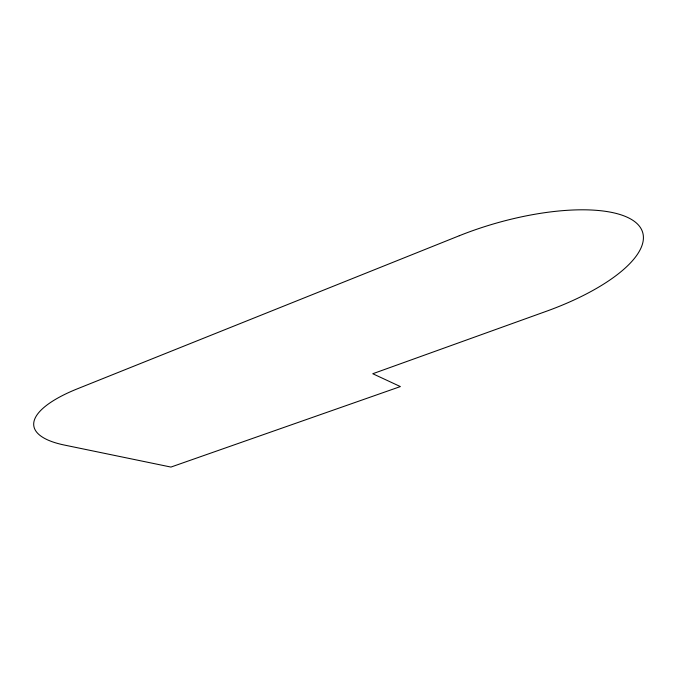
<?xml version="1.0" encoding="UTF-8"?>
<svg xmlns="http://www.w3.org/2000/svg" width="677" height="677" viewBox="0 0 677 677"><rect width="100%" height="100%" fill="white"/><g stroke="black" fill="none" stroke-linecap="round" stroke-linejoin="round"><path stroke-width="1.02" d="M459.294 235.731L77.703 388.683A120.718 37.277 -9 0 0 64.442 445.068L170.942 467.071L400.378 386.575L372.765 373.738L545.958 311.42A139.403 49.709 -16.1 0 0 636.185 222.826A139.403 49.709 -16.1 0 0 459.294 235.731"/></g></svg>
